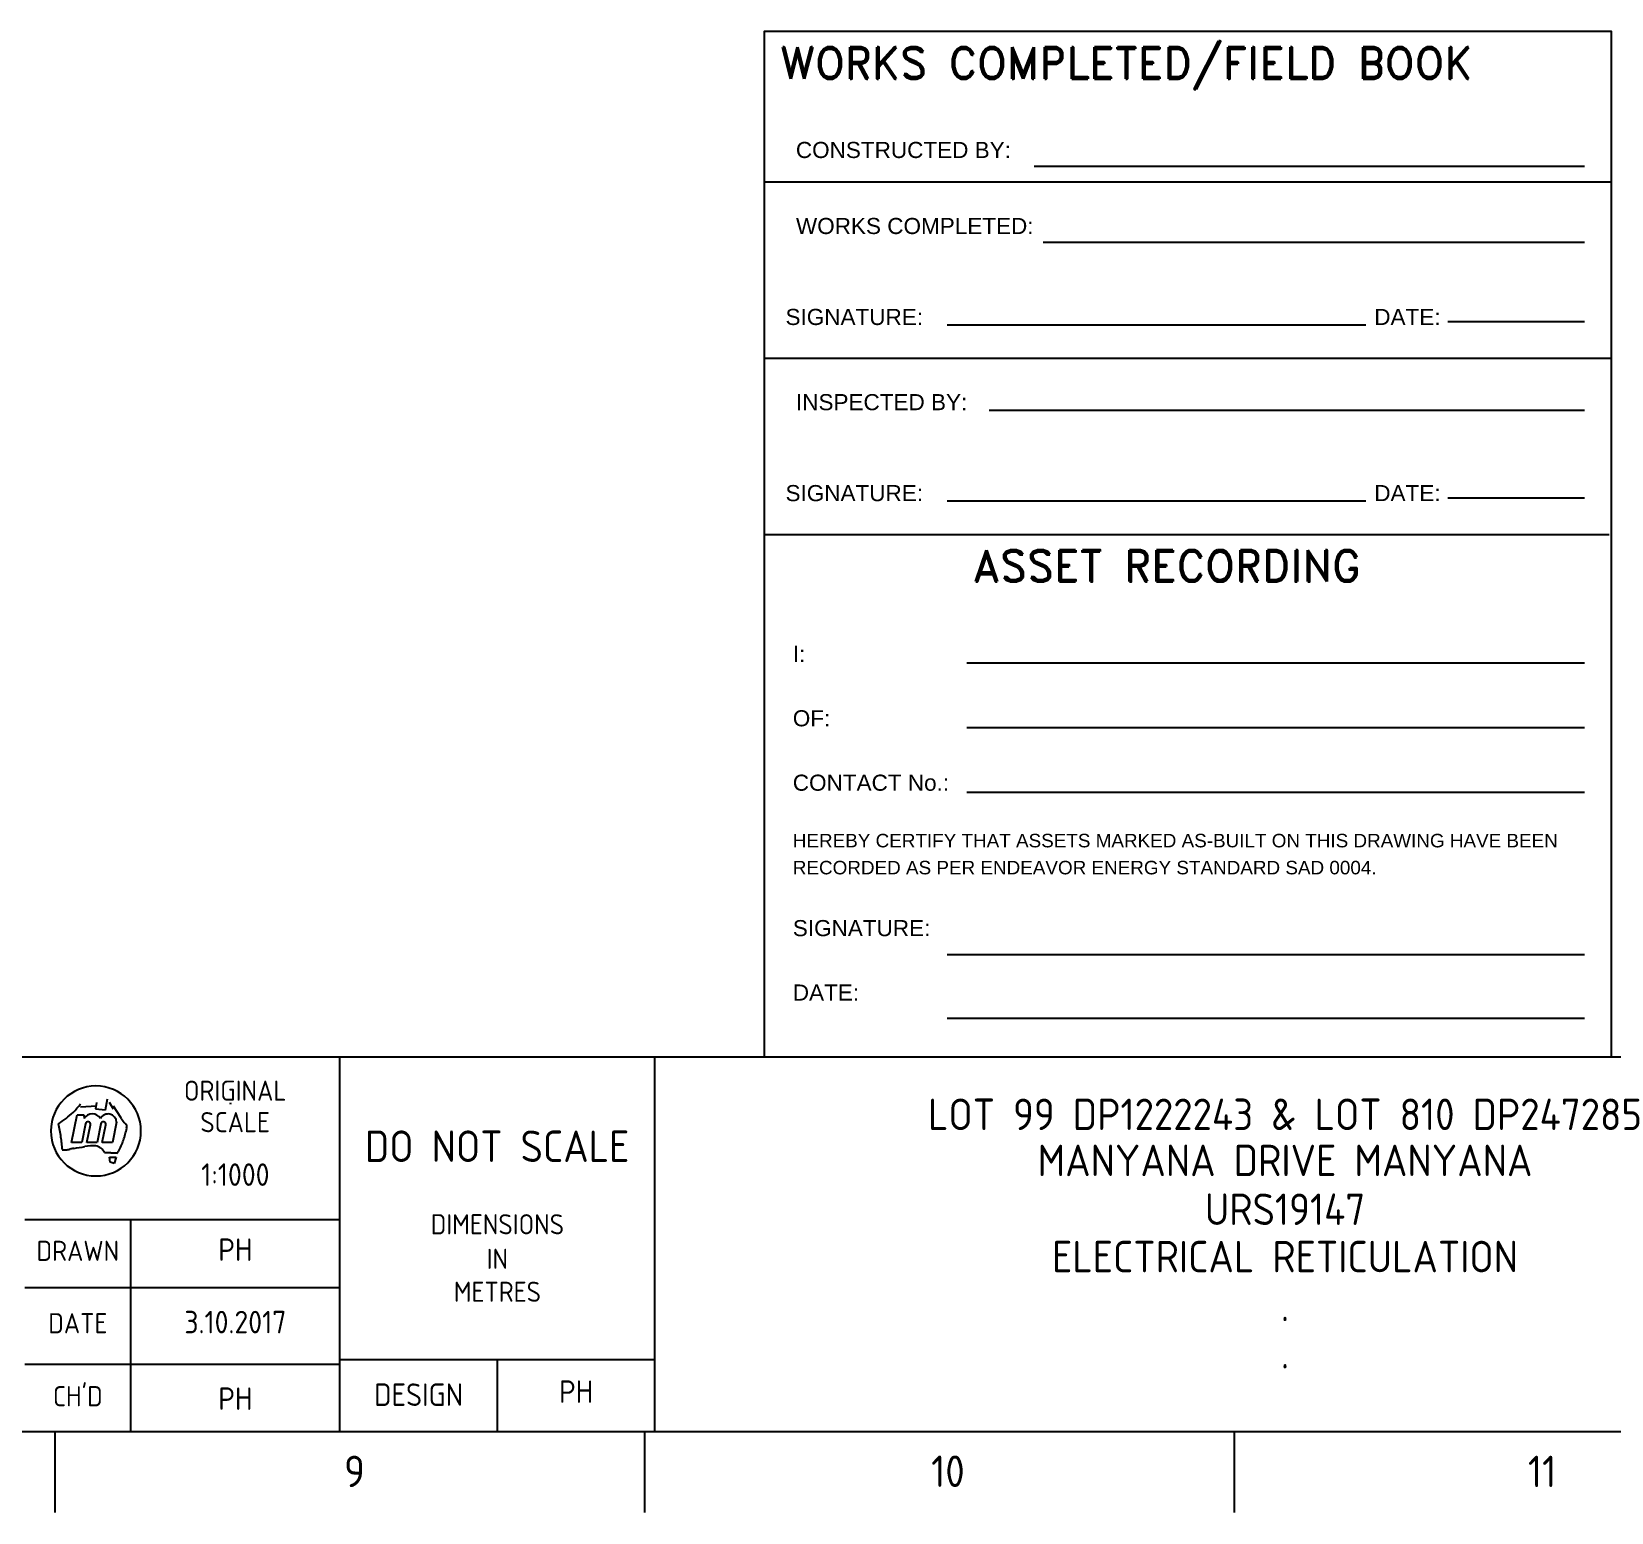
# Paper-space layout 'Retic5' of a CAD drawing. Header units: metres, sheet in millimetres. Extents: x -21 to 813, y -3 to 583.
# Drawn here: x 524.6 to 700.1, y -3 to 161.6 of the extents above; entities that cross this region are included whole.
import ezdxf
from ezdxf.enums import TextEntityAlignment as Align

# ---------------------------------------------------------------- set-up
doc = ezdxf.new("R2010")
doc.units = ezdxf.units.M
doc.layers.get('0').update_dxf_attribs({"color": 6})
doc.layers.add('Notes', color=7, linetype='Continuous')
doc.layers.add('SupportsUG_SP_EXT', color=7, linetype='Continuous')
doc.styles.add('Elec', font='romand__.ttf')
doc.styles.add('iecISOCP', font='isocp.shx')
doc.styles.get("Standard").update_dxf_attribs({"font": 'arial.ttf'})

# ---------------------------------------------------------------- blocks, each defined once
blk = doc.blocks.new('A1_FRAME_TITLE')
at = {"layer": 'Notes', "color": 3}
for p, q in [((579.37, 5.97), (579.37, 47.62)), ((614.37, 5.97), (614.37, 47.62)), ((579.37, 13.97), (614.37, 13.97))]:
    blk.add_line(p, q, dxfattribs=at)
at = {"layer": 'Notes', "color": 7}
for p, q in [((550.56, 42.05), (552.33, 42.16)), ((552.33, 42.52), (552.22, 41.82)), ((553.35, 41.71), (553.55, 42.96)), ((554.18, 42.18), (555.01, 40.9)), ((567.1, 42.48), (567.3, 42.44)), ((549.56, 38.09), (550.17, 41.17)), ((550.17, 41.17), (550.92, 41.17)), ((550.92, 41.17), (550.97, 40.77)), ((552.22, 41.82), (553.35, 41.71)), ((551.11, 40.17), (550.7, 38.09)), ((551.27, 38.09), (551.66, 40.06)), ((552.83, 40.17), (552.41, 38.09)), ((552.98, 38.09), (553.37, 40.06)), ((554.57, 40.35), (554.12, 38.09)), ((550.7, 38.09), (549.56, 38.09)), ((552.41, 38.09), (551.27, 38.09)), ((554.12, 38.09), (552.98, 38.09)), ((554.62, 36.89), (553.22, 36.97)), ((553.22, 36.97), (554.62, 36.89)), ((554.62, 36.89), (553.22, 36.97)), ((553.85, 35.89), (553.78, 36.47)), ((553.78, 36.47), (554.51, 36.47)), ((554.3, 35.74), (553.85, 35.89)), ((554.51, 36.47), (554.3, 35.74)), ((556.15, 5.97), (556.15, 29.54)), ((544.37, 21.97), (579.37, 21.97)), ((544.37, 13.47), (579.37, 13.47)), ((596.87, 5.97), (596.87, 13.97))]:
    blk.add_line(p, q, dxfattribs=at)
at = {"layer": 'Notes', "color": 7, "linetype": 'Continuous'}
blk.add_line((544.37, 29.54), (579.37, 29.54), dxfattribs=at)
at = {"layer": 'Notes', "linetype": 'Continuous'}
for p, q in [((547.7, 5.97), (547.7, -3.03)), ((613.21, 5.97), (613.21, -3.03)), ((678.72, 5.97), (678.72, -3.03))]:
    blk.add_line(p, q, dxfattribs=at)
at = {"layer": 'Notes', "color": 3, "linetype": 'Continuous', "flags": 128}
for points in [[(123.8, 47.62), (824.37, 47.62)], [(123.8, 5.97), (824.37, 5.97)]]:
    blk.add_lwpolyline(points, dxfattribs=at)
at = {"layer": 'Notes', "color": 7}
for centre, radius, start, end in [((552.27, 39.37), 5, 0, 180), ((545.21, 46.16), 6.54, 319.3047, 324.8782), ((578.7, 57.06), 28.87, 210.1483, 211.8601), ((542.41, 49.09), 10.59, 302.5841, 308.1576), ((542.41, 49.09), 10.59, 308.157, 313.7305), ((545.21, 46.16), 6.54, 313.7309, 319.3045), ((551.87, 40.21), 1.06, 31.7884, 148.2116), ((551.39, 40.11), 0.28, 348.6911, 168.6911), ((553.61, 40.3), 0.961, 2.5982, 150.8098), ((553.1, 40.11), 0.28, 348.6911, 168.6911), ((477.01, -10.21), 93.25, 33.1096, 33.2341), ((558.55, 42.96), 4.09, 213.1151, 222.4146), ((552.27, 39.37), 5, 180, 0), ((527.29, 35.61), 21.32, 10.3053, 12.3306), ((527.29, 35.61), 21.32, 8.2795, 10.3048), ((528.59, 35.8), 20.01, 6.2539, 8.2792), ((542.7, 42.48), 13.29, 341.8901, 347.8434), ((555.89, 40.53), 0.484, 222.42, 236.4422), ((556.07, 40.81), 0.815, 236.4359, 244.7422), ((553.96, 40.06), 1.76, 347.8434, 354.1409), ((554.11, 40.04), 1.61, 354.1436, 1.0342), ((528.59, 35.8), 20.01, 4.2291, 6.2543), ((548.72, 39.42), 2.15, 265.1734, 270.0504), ((548.72, 39.51), 2.24, 270.0438, 274.7322), ((548.65, 40.42), 3.15, 274.7358, 283.0812), ((550.47, 32.55), 4.93, 97.7419, 103.0814), ((546.76, 59.88), 22.65, 277.7418, 280.8825), ((551.91, 33.09), 4.63, 85.4613, 100.8824), ((552.2, 36.78), 0.924, 46.5875, 85.4612), ((551.36, 35.89), 2.16, 30.1885, 46.5879), ((554.13, 37.45), 0.75, 311.6083, 321.0792), ((554.18, 37.41), 0.675, 321.0838, 331.5982), ((548.02, 40.74), 7.69, 331.5942, 341.8897)]:
    blk.add_arc(centre, radius, start, end, dxfattribs=at)
blk.add_attdef('DRAFT_NUM', (29.9, 23.29), '', height=2.5, rotation=90)
at = {"layer": 'Notes', "color": 7, "style": 'iecISOCP'}
for s, height, p in [('ORIGINAL', 2.24, (567.74, 42.73)), ('SCALE', 2.24, (567.74, 39.23)), ('DIMENSIONS', 2.24, (596.87, 27.88)), ('DRAWN', 2.24, (550.26, 24.93)), ('IN', 2.24, (596.87, 24.04)), ('METRES', 2.24, (596.87, 20.38)), ('DATE', 2.24, (550.26, 16.88)), ("CH'D", 2.24, (550.26, 8.77)), ('DESIGN', 2.5, (588.12, 8.81))]:
    blk.add_text(s, height=height, dxfattribs=at).set_placement(p, align=Align.CENTER)
for s, p in [('9', (579.84, -0.22)), ('10', (645.06, -0.2)), ('11', (711.36, -0.22))]:
    blk.add_text(s, height=3.5, dxfattribs=at).set_placement(p)
at = {"layer": 'Notes', "insert": (596.84, 37.67), "char_height": 3.5, "width": 29.1, "attachment_point": 5, "style": 'iecISOCP'}
blk.add_mtext('DO NOT SCALE', dxfattribs=at)
at = {"layer": 'Notes', "color": 7, "style": 'iecISOCP'}
for tag, p in [('CAP_NO', (513.19, 43.46)), ('IE_NUM', (513.05, 37.81)), ('REF_No_1', (335.24, 32.31)), ('REF_1', (362.52, 32.31)), ('GEN_WO', (441.71, 31.76)), ('HV_SWITCH', (513.46, 32.16)), ('REF_No_2', (335.24, 26.31)), ('REF_2', (362.52, 26.31)), ('OH_WO', (441.71, 25.81)), ('UBD_REF', (513.05, 25.83)), ('REF_No_3', (335.24, 20.31)), ('REF_3', (362.52, 20.31)), ('UG_WO', (441.71, 20.05)), ('GIS_MAP_No', (513.05, 20.04)), ('REF_No_4', (335.24, 14.31)), ('REF_4', (362.52, 14.31)), ('SUB_WO', (441.71, 13.81)), ('HV_OP_DIAG', (513.33, 14.2)), ('LGA', (512.95, 7.78))]:
    blk.add_attdef(tag, p, '', height=2.5, dxfattribs=at)
at = {"layer": 'Notes', "style": 'iecISOCP'}
for tag, p in [('T1', (684.37, 39.47)), ('T2', (684.37, 34.35)), ('T3', (684.37, 28.92)), ('T4', (684.37, 23.66)), ('T5', (684.37, 18.23)), ('T6', (684.37, 12.97))]:
    blk.add_attdef(tag, text='', height=3.5, dxfattribs=at).set_placement(p, align=Align.CENTER)
at = {"layer": 'Notes', "color": 7, "style": 'iecISOCP'}
for tag, p in [('scale', (567.76, 33.27)), ('DRAWN', (567.76, 24.93)), ('DATE', (567.76, 16.88)), ('CHD', (567.76, 8.37)), ('DESIGN', (605.62, 9.15))]:
    blk.add_attdef(tag, text='', height=2.5, dxfattribs=at).set_placement(p, align=Align.CENTER)
at = {"layer": 'Notes', "color": 4, "style": 'iecISOCP'}
blk.add_attdef('NUM', text='', height=7, dxfattribs=at).set_placement((792.37, 20.12), align=Align.MIDDLE_CENTER)
at = {"layer": 'Notes', "color": 1, "style": 'iecISOCP'}
blk.add_attdef('REV', text='', height=5, dxfattribs=at).set_placement((820.05, 17.1), align=Align.CENTER)
at = {"layer": 'Notes', "color": 7, "style": 'iecISOCP'}
for tag, p in [('NS', (790.71, 8.12)), ('SHTS', (805.41, 8.12))]:
    blk.add_attdef(tag, text='', height=2.5, dxfattribs=at).set_placement(p, align=Align.MIDDLE)
at = {"layer": 'Notes', "style": 'iecISOCP'}
blk.add_attdef('ExportID', (9.08, 2.39), '', height=2.5, dxfattribs=at)
at = {"layer": 'Notes', "style": 'iecISOCP', "flags": 1}
for tag, p in [('ProjectType', (14.17, -26.8)), ('ProjectNumber', (23.56, -26.82)), ('DrawingNumber', (35.51, -26.8)), ('ProjectDescription', (47.56, -26.83)), ('ExportDate', (60.28, -26.79)), ('ExportUserName', (69.15, -26.8)), ('DesignerCompanyName', (81.48, -26.79)), ('ExportAreaOfInterest', (97.1, -26.81)), ('GIS_SUCCESS', (112, -26.78)), ('CAD_SUCCESS', (121.79, -26.78)), ('DEPOTCODE', (132.11, -26.88)), ('ExportCategories', (140.08, -26.8)), ('Comments', (154.38, -26.88))]:
    blk.add_attdef(tag, p, '', height=1, dxfattribs=at)
blk = doc.blocks.new('NOTE_WORKS-COMPLETED')
at = {"color": 7, "linetype": 'Continuous', "lineweight": -3}
for p, q in [((30, 99), (91.13, 99)), ((31, 90.55), (91.13, 90.55)), ((20.3, 81.37), (66.83, 81.37)), ((75.92, 81.71), (91.13, 81.71)), ((25, 71.88), (91.13, 71.88)), ((20.3, 61.78), (66.83, 61.78)), ((75.92, 62.13), (91.13, 62.13)), ((22.5, 43.79), (91.13, 43.79)), ((22.5, 36.59), (91.13, 36.59)), ((22.5, 29.42), (91.13, 29.42)), ((20.3, 11.37), (91.13, 11.37)), ((20.3, 4.28), (91.13, 4.28))]:
    blk.add_line(p, q, dxfattribs=at)
at = {"lineweight": -3}
for p, q in [((94.11, 97.2), (0, 97.2)), ((94.11, 77.62), (0, 77.62)), ((93.87, 58.03), (0, 58.03))]:
    blk.add_line(p, q, dxfattribs=at)
blk.add_lwpolyline([(0, 0), (94.11, 0), (94.11, 113.95), (0, 113.95)], close=True, dxfattribs=at)
at = {"color": 7, "lineweight": -3, "style": 'Elec'}
blk.add_text('WORKS COMPLETED/FIELD BOOK', height=3.5, dxfattribs=at).set_placement((1.75, 110.45), align=Align.MIDDLE_LEFT)
at = {"color": 7, "lineweight": -3}
for s, p in [('CONSTRUCTED BY:', (3.51, 100.79)), ('WORKS COMPLETED:', (3.52, 92.34)), ('INSPECTED BY:', (3.52, 72.76))]:
    blk.add_text(s, height=1.79, dxfattribs=at).set_placement(p, align=Align.MIDDLE_LEFT)
for s, p in [('SIGNATURE:', (10, 82.23)), ('DATE:', (71.45, 82.23)), ('SIGNATURE:', (10, 62.65)), ('DATE:', (71.45, 62.65))]:
    blk.add_text(s, height=1.79, dxfattribs=at).set_placement(p, align=Align.MIDDLE_CENTER)
at = {"color": 7, "lineweight": -3, "style": 'Elec'}
blk.add_text('ASSET RECORDING', height=3.5, dxfattribs=at).set_placement((23.19, 56.32), align=Align.TOP_LEFT)
at = {"color": 7, "lineweight": -3, "insert": (3.17, 45.68), "char_height": 1.79, "width": 89.6105, "attachment_point": 1, "line_spacing_factor": 1.2}
blk.add_mtext('I:\\P\\POF:\\P\\PCONTACT No.:\\P{\\H0.83799x;\\PHEREBY CERTIFY THAT ASSETS MARKED AS-BUILT ON THIS DRAWING HAVE BEEN\\PRECORDED AS PER ENDEAVOR ENERGY STANDARD SAD 0004.}\\P\\PSIGNATURE:\\P\\PDATE:', dxfattribs=at)
at = {"color": 7, "lineweight": -3}
for tag, p in [('CONSTRUCTEDBY', (32.92, 99.87)), ('WORKSCOMPLETED', (32.93, 91.44)), ('SIGNATURE', (23.86, 81.87)), ('DATE', (77.31, 82.21)), ('INSPECTEDBY', (25.68, 72.38)), ('SIGNATURE', (24.59, 62.28)), ('DATE', (77.75, 62.63)), ('ASSETRECORD', (28.77, 44.53)), ('ASSETRECORDOF', (28.5, 37.33)), ('CONTACTNO', (28.5, 30.15)), ('SIGNATURE', (31.79, 12.95)), ('DATE', (32, 5.02))]:
    blk.add_attdef(tag, p, '', height=1.79, dxfattribs=at)

psp = doc.layouts.new('Retic5')

# ---------------------------------------------------------------- block references
at = {"layer": 'Notes'}
psp.add_blockref('NOTE_WORKS-COMPLETED', (605.97, 47.62), dxfattribs=at)
at = {"layer": 'SupportsUG_SP_EXT'}
ref = psp.add_blockref('A1_FRAME_TITLE', (-20.55, 0), dxfattribs=at)
ref.add_attrib('T1', 'LOT 99 DP1222243 & LOT 810 DP247285', dxfattribs={"layer": 'Notes', "height": 3.5, "style": 'iecISOCP'}).set_placement((663.82, 39.47), align=Align.CENTER)
ref.add_attrib('T2', 'MANYANA DRIVE MANYANA', dxfattribs={"layer": 'Notes', "height": 3.5, "style": 'iecISOCP'}).set_placement((663.82, 34.35), align=Align.CENTER)
ref.add_attrib('T3', 'URS19147', dxfattribs={"layer": 'Notes', "height": 3.5, "style": 'iecISOCP'}).set_placement((663.82, 28.92), align=Align.CENTER)
ref.add_attrib('T4', 'ELECTRICAL RETICULATION', dxfattribs={"layer": 'Notes', "height": 3.5, "style": 'iecISOCP'}).set_placement((663.82, 23.66), align=Align.CENTER)
ref.add_attrib('T5', '.', dxfattribs={"layer": 'Notes', "height": 3.5, "style": 'iecISOCP'}).set_placement((663.82, 18.23), align=Align.CENTER)
ref.add_attrib('T6', '.', dxfattribs={"layer": 'Notes', "height": 3.5, "style": 'iecISOCP'}).set_placement((663.82, 12.97), align=Align.CENTER)
ref.add_attrib('DESIGN', 'PH', dxfattribs={"layer": 'Notes', "color": 7, "height": 2.5, "style": 'iecISOCP'}).set_placement((585.07, 9.15), align=Align.CENTER)
ref.add_attrib('DRAWN', 'PH', dxfattribs={"layer": 'Notes', "color": 7, "height": 2.5, "style": 'iecISOCP'}).set_placement((547.21, 24.93), align=Align.CENTER)
ref.add_attrib('DATE', '3.10.2017', dxfattribs={"layer": 'Notes', "color": 7, "height": 2.5, "style": 'iecISOCP'}).set_placement((547.21, 16.88), align=Align.CENTER)
ref.add_attrib('CHD', 'PH', dxfattribs={"layer": 'Notes', "color": 7, "height": 2.5, "style": 'iecISOCP'}).set_placement((547.21, 8.37), align=Align.CENTER)
ref.add_attrib('scale', '1:1000', dxfattribs={"layer": 'Notes', "color": 7, "height": 2.5, "style": 'iecISOCP'}).set_placement((547.21, 33.27), align=Align.CENTER)

doc.saveas('drawing.dxf')
